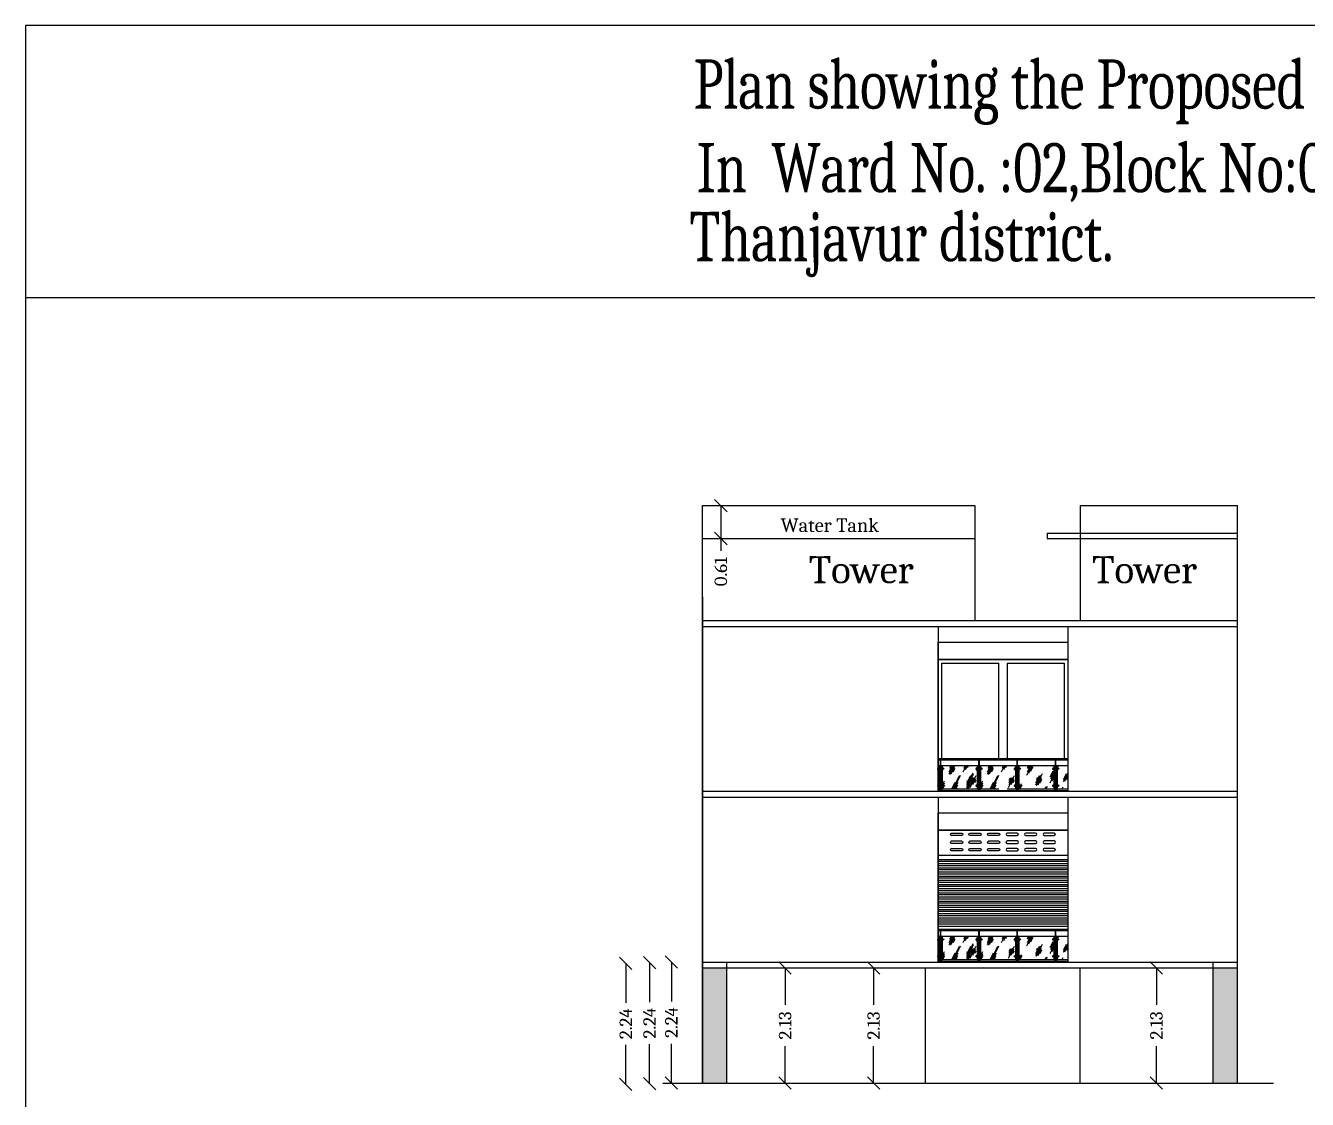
# Model space of a CAD drawing. Header units: metres. Extents: x 54 to 230, y 9 to 104.
# Drawn here: x 54.04 to 77.77, y 84.09 to 103.97 of the extents above; entities that cross this region are included whole.
import ezdxf

# ---------------------------------------------------------------- set-up
doc = ezdxf.new("R2010")
doc.units = ezdxf.units.M
doc.header["$MEASUREMENT"] = 0
doc.linetypes.add('GOST2.303 5', pattern=[24, 20, -1.5, 1, -1.5])
doc.linetypes.add('GOST2.303 6', pattern=[12, 8, -1.5, 1, -1.5])
doc.layers.add('BLK_1_FLR_0__STILT_HEIGHT', color=201, linetype='Continuous', plot=False)
for name, color, linetype in [('BLK_1_ROOF_WATER_TANK_HT', 235, 'Continuous'), ('COMPOUNDWALL', 1, 'Continuous'), ('MAIN_GATE', 57, 'Continuous'), ('WICKET_GATE', 57, 'Continuous')]:
    doc.layers.add(name, color=color, linetype=linetype)
doc.styles.get("Standard").update_dxf_attribs({"font": 'Cambria.ttf'})
doc.dimstyles.get("Standard").update_dxf_attribs({"dimtxt": 0.23, "dimasz": 0.23, "dimexe": 0.18, "dimexo": 0.0625, "dimgap": 0.09, "dimtad": 0, "dimzin": 0, "dimdsep": 46, "dimtxsty": 'Standard', "dimblk": 'OBLIQUE', "dimcen": 0.09, "dimse1": 1, "dimse2": 1, "dimadec": 0, "dimazin": 0, "dimtfac": 1, "dimtofl": 0, "dimtmove": 0, "dimatfit": 3, "dimldrblk": 'OBLIQUE', "dimfxl": 0, "dimtolj": 1, "dimtzin": 0, "dimarcsym": 0})
pattern_1 = [(63.43495, (-32.7125, -758.68916), (-0.19984208, 0.59952623), [0.24825581, -0.14895349, 0.24825581, -0.14895349, 0.09930233, -0.21651282]), (63.43495, (-32.72493, -758.67675), (-0.19984208, 0.59952623), [0.19860465, -0.24825581, 0.14895349, -0.14895349, 0.17377907, -0.19168724]), (63.43495, (-32.72493, -758.6395), (-0.19984208, 0.59952623), [0.14895349, -0.29790698, 0.09930233, -0.14895349, 0.22343023, -0.19168724]), (63.43495, (-32.6877, -758.67675), (-0.19984208, 0.59952623), [0.1489535, -0.29790698, 0.1241279, -0.53924538]), (63.43495, (-32.65045, -758.6395), (-0.19984208, 0.59952623), [0.07447674, -0.37238372, 0.04965116, -0.61372212]), (63.43495, (-32.7125, -758.57744), (-0.19984208, 0.59952623), [0.04965116, -0.37238372, 0.04965116, -0.19860465, 0.1241279, -0.31581515]), (63.43495, (-32.4891, -758.6147), (-0.19984208, 0.59952623), [0.2482558, -0.37238372, 0.29790698, -0.19665236]), (63.43495, (-32.4891, -758.6519), (-0.19984208, 0.59952623), [0.34755814, -0.2482558, 0.37238372, -0.1470012]), (63.43495, (-32.46426, -758.6395), (-0.19984208, 0.59952623), [0.3972093, -0.19860465, 0.29790698, -0.21651282]), (63.43495, (-32.427, -758.60227), (-0.19984208, 0.59952623), [0.2482558, -0.34755814, 0.19860465, -0.31581515]), (63.43495, (-32.46426, -758.5278), (-0.19984208, 0.59952623), [0.1241279, -0.49651163, 0.1489535, -0.34064073]), (63.43495, (-32.3898, -758.56503), (-0.19984208, 0.59952623), [0.09930233, -0.49651163, 0.09930233, -0.41511747])]
pattern_2 = [(63.43495, (-32.7125, -755.52916), (-0.19984208, 0.59952623), [0.24825581, -0.14895349, 0.24825581, -0.14895349, 0.09930233, -0.21651282]), (63.43495, (-32.72493, -755.51675), (-0.19984208, 0.59952623), [0.19860465, -0.24825581, 0.14895349, -0.14895349, 0.17377907, -0.19168724]), (63.43495, (-32.72493, -755.4795), (-0.19984208, 0.59952623), [0.14895349, -0.29790698, 0.09930233, -0.14895349, 0.22343023, -0.19168724]), (63.43495, (-32.6877, -755.51675), (-0.19984208, 0.59952623), [0.1489535, -0.29790698, 0.1241279, -0.53924538]), (63.43495, (-32.65045, -755.4795), (-0.19984208, 0.59952623), [0.07447674, -0.37238372, 0.04965116, -0.61372212]), (63.43495, (-32.7125, -755.41744), (-0.19984208, 0.59952623), [0.04965116, -0.37238372, 0.04965116, -0.19860465, 0.1241279, -0.31581515]), (63.43495, (-32.4891, -755.4547), (-0.19984208, 0.59952623), [0.2482558, -0.37238372, 0.29790698, -0.19665236]), (63.43495, (-32.4891, -755.4919), (-0.19984208, 0.59952623), [0.34755814, -0.2482558, 0.37238372, -0.1470012]), (63.43495, (-32.46426, -755.4795), (-0.19984208, 0.59952623), [0.3972093, -0.19860465, 0.29790698, -0.21651282]), (63.43495, (-32.427, -755.44227), (-0.19984208, 0.59952623), [0.2482558, -0.34755814, 0.19860465, -0.31581515]), (63.43495, (-32.46426, -755.3678), (-0.19984208, 0.59952623), [0.1241279, -0.49651163, 0.1489535, -0.34064073]), (63.43495, (-32.3898, -755.40503), (-0.19984208, 0.59952623), [0.09930233, -0.49651163, 0.09930233, -0.41511747])]

# ---------------------------------------------------------------- blocks, each defined once
blk = doc.blocks.new('_Oblique')
at = {"color": 0, "linetype": 'ByBlock', "lineweight": -2}
blk.add_line((-0.5, -0.5), (0.5, 0.5), dxfattribs=at)
blk = doc.blocks.new('*D8')
at = {"layer": 'BLK_1_ROOF_WATER_TANK_HT', "color": 0, "lineweight": -2, "ltscale": 0.25}
for p, q in [((66.91, 95.087), (66.91, 94.477)), ((66.91, 94.477), (66.91, 94.247))]:
    blk.add_line(p, q, dxfattribs=at)
at = {"layer": 'BLK_1_ROOF_WATER_TANK_HT', "color": 0, "lineweight": -2, "ltscale": 0.25, "xscale": 0.23, "yscale": 0.23, "zscale": 0.23}
for p, rotation in [((66.91, 95.087), 90), ((66.91, 94.477), 270)]:
    blk.add_blockref('_Oblique', p, dxfattribs=dict(at, rotation=rotation))
at = {"layer": 'BLK_1_ROOF_WATER_TANK_HT', "color": 0, "lineweight": 25, "ltscale": 0.25, "insert": (66.91, 93.862), "char_height": 0.23, "attachment_point": 5, "rotation": 90}
blk.add_mtext('\\A1;0.61', dxfattribs=at)
blk = doc.blocks.new('*D109')
at = {"layer": 'MAIN_GATE', "color": 0, "lineweight": -2, "ltscale": 0.25}
for p, q in [((68.1, 86.527), (68.1, 85.845)), ((68.1, 84.397), (68.1, 85.078))]:
    blk.add_line(p, q, dxfattribs=at)
at = {"layer": 'MAIN_GATE', "color": 0, "lineweight": -2, "ltscale": 0.25, "xscale": 0.23, "yscale": 0.23, "zscale": 0.23}
for p, rotation in [((68.1, 86.527), 90), ((68.1, 84.397), 270)]:
    blk.add_blockref('_Oblique', p, dxfattribs=dict(at, rotation=rotation))
at = {"layer": 'MAIN_GATE', "color": 0, "lineweight": 25, "ltscale": 0.25, "insert": (68.1, 85.462), "char_height": 0.23, "attachment_point": 5, "rotation": 90}
blk.add_mtext('\\A1;2.13', dxfattribs=at)
blk = doc.blocks.new('*D111')
at = {"layer": 'WICKET_GATE', "color": 0, "lineweight": -2, "ltscale": 0.25}
for p, q in [((74.972, 86.527), (74.972, 85.845)), ((74.972, 84.397), (74.972, 85.078))]:
    blk.add_line(p, q, dxfattribs=at)
at = {"layer": 'WICKET_GATE', "color": 0, "lineweight": -2, "ltscale": 0.25, "xscale": 0.23, "yscale": 0.23, "zscale": 0.23}
for p, rotation in [((74.972, 86.527), 90), ((74.972, 84.397), 270)]:
    blk.add_blockref('_Oblique', p, dxfattribs=dict(at, rotation=rotation))
at = {"layer": 'WICKET_GATE', "color": 0, "lineweight": 25, "ltscale": 0.25, "insert": (74.972, 85.462), "char_height": 0.23, "attachment_point": 5, "rotation": 90}
blk.add_mtext('\\A1;2.13', dxfattribs=at)
blk = doc.blocks.new('*D112')
at = {"layer": 'COMPOUNDWALL', "color": 0, "lineweight": -2, "ltscale": 0.25}
for p, q in [((65.995, 86.637), (65.995, 85.908)), ((65.995, 84.397), (65.995, 85.125))]:
    blk.add_line(p, q, dxfattribs=at)
at = {"layer": 'COMPOUNDWALL', "color": 0, "lineweight": -2, "ltscale": 0.25, "xscale": 0.23, "yscale": 0.23, "zscale": 0.23}
for p, rotation in [((65.995, 86.637), 90), ((65.995, 84.397), 270)]:
    blk.add_blockref('_Oblique', p, dxfattribs=dict(at, rotation=rotation))
at = {"layer": 'COMPOUNDWALL', "color": 0, "lineweight": 25, "ltscale": 0.25, "insert": (65.995, 85.517), "char_height": 0.23, "attachment_point": 5, "rotation": 90}
blk.add_mtext('\\A1;2.24', dxfattribs=at)
blk = doc.blocks.new('*D9')
at = {"layer": 'COMPOUNDWALL', "color": 0, "lineweight": -2, "ltscale": 0.25}
for p, q in [((65.591, 86.625), (65.591, 85.896)), ((65.591, 84.385), (65.591, 85.114))]:
    blk.add_line(p, q, dxfattribs=at)
at = {"layer": 'COMPOUNDWALL', "color": 0, "lineweight": -2, "ltscale": 0.25, "xscale": 0.23, "yscale": 0.23, "zscale": 0.23}
for p, rotation in [((65.591, 86.625), 90), ((65.591, 84.385), 270)]:
    blk.add_blockref('_Oblique', p, dxfattribs=dict(at, rotation=rotation))
at = {"layer": 'COMPOUNDWALL', "color": 0, "lineweight": 25, "ltscale": 0.25, "insert": (65.591, 85.505), "char_height": 0.23, "attachment_point": 5, "rotation": 90}
blk.add_mtext('\\A1;2.24', dxfattribs=at)
blk = doc.blocks.new('*D10')
at = {"layer": 'COMPOUNDWALL', "color": 0, "lineweight": -2, "ltscale": 0.25}
for p, q in [((65.151, 86.613), (65.151, 85.884)), ((65.151, 84.373), (65.151, 85.102))]:
    blk.add_line(p, q, dxfattribs=at)
at = {"layer": 'COMPOUNDWALL', "color": 0, "lineweight": -2, "ltscale": 0.25, "xscale": 0.23, "yscale": 0.23, "zscale": 0.23}
for p, rotation in [((65.151, 86.613), 90), ((65.151, 84.373), 270)]:
    blk.add_blockref('_Oblique', p, dxfattribs=dict(at, rotation=rotation))
at = {"layer": 'COMPOUNDWALL', "color": 0, "lineweight": 25, "ltscale": 0.25, "insert": (65.151, 85.493), "char_height": 0.23, "attachment_point": 5, "rotation": 90}
blk.add_mtext('\\A1;2.24', dxfattribs=at)
blk = doc.blocks.new('*D12')
at = {"layer": 'BLK_1_FLR_0__STILT_HEIGHT', "color": 0, "lineweight": -2, "ltscale": 0.25}
for p, q in [((69.737, 86.527), (69.737, 85.845)), ((69.737, 84.397), (69.737, 85.078))]:
    blk.add_line(p, q, dxfattribs=at)
at = {"layer": 'BLK_1_FLR_0__STILT_HEIGHT', "color": 0, "lineweight": -2, "ltscale": 0.25, "xscale": 0.23, "yscale": 0.23, "zscale": 0.23}
for p, rotation in [((69.737, 86.527), 90), ((69.737, 84.397), 270)]:
    blk.add_blockref('_Oblique', p, dxfattribs=dict(at, rotation=rotation))
at = {"layer": 'BLK_1_FLR_0__STILT_HEIGHT', "color": 0, "lineweight": 25, "ltscale": 0.25, "insert": (69.737, 85.462), "char_height": 0.23, "attachment_point": 5, "rotation": 90}
blk.add_mtext('\\A1;2.13', dxfattribs=at)

msp = doc.modelspace()

# ---------------------------------------------------------------- hatches: boundary and pattern name
at = {"ltscale": 25}
h = msp.add_hatch(dxfattribs=at)
h.set_pattern_fill('GLASS2', color=256, scale=0.496512, style=0, pattern_type=2)
h.set_pattern_definition([(63.43495, (-33.4218, -755.52916), (-0.19984208, 0.59952623), [0.24825581, -0.14895349, 0.24825581, -0.14895349, 0.09930233, -0.21651282]), (63.43495, (-33.43423, -755.51675), (-0.19984208, 0.59952623), [0.19860465, -0.24825581, 0.14895349, -0.14895349, 0.17377907, -0.19168724]), (63.43495, (-33.43423, -755.4795), (-0.19984208, 0.59952623), [0.14895349, -0.29790698, 0.09930233, -0.14895349, 0.22343023, -0.19168724]), (63.43495, (-33.397, -755.51675), (-0.19984208, 0.59952623), [0.1489535, -0.29790698, 0.1241279, -0.53924538]), (63.43495, (-33.35975, -755.4795), (-0.19984208, 0.59952623), [0.07447674, -0.37238372, 0.04965116, -0.61372212]), (63.43495, (-33.4218, -755.41744), (-0.19984208, 0.59952623), [0.04965116, -0.37238372, 0.04965116, -0.19860465, 0.1241279, -0.31581515]), (63.43495, (-33.1984, -755.4547), (-0.19984208, 0.59952623), [0.2482558, -0.37238372, 0.29790698, -0.19665236]), (63.43495, (-33.1984, -755.4919), (-0.19984208, 0.59952623), [0.34755814, -0.2482558, 0.37238372, -0.1470012]), (63.43495, (-33.17356, -755.4795), (-0.19984208, 0.59952623), [0.3972093, -0.19860465, 0.29790698, -0.21651282]), (63.43495, (-33.13632, -755.44227), (-0.19984208, 0.59952623), [0.2482558, -0.34755814, 0.19860465, -0.31581515]), (63.43495, (-33.17356, -755.3678), (-0.19984208, 0.59952623), [0.1241279, -0.49651163, 0.1489535, -0.34064073]), (63.43495, (-33.0991, -755.40503), (-0.19984208, 0.59952623), [0.09930233, -0.49651163, 0.09930233, -0.41511747])])
h.paths.add_polyline_path([(71.661, 89.846), (71.661, 89.889), (71.646, 89.889, -1), (71.646, 89.917), (71.661, 89.917), (71.661, 90.201), (71.646, 90.201, -1), (71.646, 90.229), (71.661, 90.229), (71.661, 90.272), (71.008, 90.272), (71.008, 90.229), (71.022, 90.229, -1), (71.022, 90.201), (71.008, 90.201), (71.008, 89.917), (71.022, 89.917, -1), (71.022, 89.889), (71.008, 89.889), (71.008, 89.846)])
h = msp.add_hatch(dxfattribs=at)
h.set_pattern_fill('GLASS2', color=256, scale=0.496512, style=0, pattern_type=2)
h.set_pattern_definition(pattern_2)
edge = h.paths.add_edge_path()
edge.add_line((71.463, 89.846), (71.463, 90.272))
edge.add_line((71.463, 90.272), (71.661, 90.272))
edge.add_line((71.661, 90.272), (71.661, 90.229))
edge.add_line((71.661, 90.229), (71.646, 90.229))
edge.add_arc((71.646, 90.215), 0.0142, 450, 630)
edge.add_line((71.646, 90.201), (71.661, 90.201))
edge.add_line((71.661, 90.201), (71.661, 89.917))
edge.add_line((71.661, 89.917), (71.646, 89.917))
edge.add_arc((71.646, 89.903), 0.0142, 450, 630)
edge.add_line((71.646, 89.889), (71.661, 89.889))
edge.add_line((71.661, 89.889), (71.661, 89.846))
edge.add_line((71.661, 89.846), (71.463, 89.846))
h = msp.add_hatch(dxfattribs=at)
h.set_pattern_fill('GLASS2', color=256, scale=0.496512, style=0, pattern_type=2)
h.set_pattern_definition(pattern_2)
h.paths.add_polyline_path([(72.37, 89.846), (72.37, 89.889), (72.356, 89.889, -1), (72.356, 89.917), (72.37, 89.917), (72.37, 90.201), (72.356, 90.201, -1), (72.356, 90.229), (72.37, 90.229), (72.37, 90.272), (71.717, 90.272), (71.717, 90.229), (71.732, 90.229, -1), (71.732, 90.201), (71.717, 90.201), (71.717, 89.917), (71.732, 89.917, -1), (71.732, 89.889), (71.717, 89.889), (71.717, 89.846)])
h = msp.add_hatch(dxfattribs=at)
h.set_pattern_fill('GLASS2', color=256, scale=0.496512, style=0, pattern_type=2)
h.set_pattern_definition(pattern_2)
h.paths.add_polyline_path([(72.427, 89.846), (72.427, 89.889), (72.441, 89.889, 1), (72.441, 89.917), (72.427, 89.917), (72.427, 90.201), (72.441, 90.201, 1), (72.441, 90.229), (72.427, 90.229), (72.427, 90.272), (73.079, 90.272), (73.079, 90.229), (73.065, 90.229, 1), (73.065, 90.201), (73.079, 90.201), (73.079, 89.917), (73.065, 89.917, 1), (73.065, 89.889), (73.079, 89.889), (73.079, 89.846)])
h = msp.add_hatch(dxfattribs=at)
h.set_pattern_fill('GLASS2', color=256, scale=0.496512, style=0, pattern_type=2)
h.set_pattern_definition(pattern_2)
edge = h.paths.add_edge_path()
edge.add_line((73.331, 90.272), (73.331, 89.846))
edge.add_line((73.331, 89.846), (73.136, 89.846))
edge.add_line((73.136, 89.846), (73.136, 89.889))
edge.add_line((73.136, 89.889), (73.15, 89.889))
edge.add_arc((73.15, 89.903), 0.0142, 270, 450)
edge.add_line((73.15, 89.917), (73.136, 89.917))
edge.add_line((73.136, 89.917), (73.136, 90.201))
edge.add_line((73.136, 90.201), (73.15, 90.201))
edge.add_arc((73.15, 90.215), 0.0142, 270, 450)
edge.add_line((73.15, 90.229), (73.136, 90.229))
edge.add_line((73.136, 90.229), (73.136, 90.272))
edge.add_line((73.136, 90.272), (73.331, 90.272))
h = msp.add_hatch(dxfattribs=at)
h.set_pattern_fill('GLASS2', color=256, scale=0.496512, style=0, pattern_type=2)
h.set_pattern_definition([(63.43495, (-33.4218, -758.68916), (-0.19984208, 0.59952623), [0.24825581, -0.14895349, 0.24825581, -0.14895349, 0.09930233, -0.21651282]), (63.43495, (-33.43423, -758.67675), (-0.19984208, 0.59952623), [0.19860465, -0.24825581, 0.14895349, -0.14895349, 0.17377907, -0.19168724]), (63.43495, (-33.43423, -758.6395), (-0.19984208, 0.59952623), [0.14895349, -0.29790698, 0.09930233, -0.14895349, 0.22343023, -0.19168724]), (63.43495, (-33.397, -758.67675), (-0.19984208, 0.59952623), [0.1489535, -0.29790698, 0.1241279, -0.53924538]), (63.43495, (-33.35975, -758.6395), (-0.19984208, 0.59952623), [0.07447674, -0.37238372, 0.04965116, -0.61372212]), (63.43495, (-33.4218, -758.57744), (-0.19984208, 0.59952623), [0.04965116, -0.37238372, 0.04965116, -0.19860465, 0.1241279, -0.31581515]), (63.43495, (-33.1984, -758.6147), (-0.19984208, 0.59952623), [0.2482558, -0.37238372, 0.29790698, -0.19665236]), (63.43495, (-33.1984, -758.6519), (-0.19984208, 0.59952623), [0.34755814, -0.2482558, 0.37238372, -0.1470012]), (63.43495, (-33.17356, -758.6395), (-0.19984208, 0.59952623), [0.3972093, -0.19860465, 0.29790698, -0.21651282]), (63.43495, (-33.13632, -758.60227), (-0.19984208, 0.59952623), [0.2482558, -0.34755814, 0.19860465, -0.31581515]), (63.43495, (-33.17356, -758.5278), (-0.19984208, 0.59952623), [0.1241279, -0.49651163, 0.1489535, -0.34064073]), (63.43495, (-33.0991, -758.56503), (-0.19984208, 0.59952623), [0.09930233, -0.49651163, 0.09930233, -0.41511747])])
h.paths.add_polyline_path([(71.661, 86.686), (71.661, 86.729), (71.646, 86.729, -1), (71.646, 86.757), (71.661, 86.757), (71.661, 87.041), (71.646, 87.041, -1), (71.646, 87.069), (71.661, 87.069), (71.661, 87.112), (71.008, 87.112), (71.008, 87.069), (71.022, 87.069, -1), (71.022, 87.041), (71.008, 87.041), (71.008, 86.757), (71.022, 86.757, -1), (71.022, 86.729), (71.008, 86.729), (71.008, 86.686)])
h = msp.add_hatch(dxfattribs=at)
h.set_pattern_fill('GLASS2', color=256, scale=0.496512, style=0, pattern_type=2)
h.set_pattern_definition(pattern_1)
edge = h.paths.add_edge_path()
edge.add_line((71.463, 86.686), (71.463, 87.112))
edge.add_line((71.463, 87.112), (71.661, 87.112))
edge.add_line((71.661, 87.112), (71.661, 87.069))
edge.add_line((71.661, 87.069), (71.646, 87.069))
edge.add_arc((71.646, 87.055), 0.0142, 450, 630)
edge.add_line((71.646, 87.041), (71.661, 87.041))
edge.add_line((71.661, 87.041), (71.661, 86.757))
edge.add_line((71.661, 86.757), (71.646, 86.757))
edge.add_arc((71.646, 86.743), 0.0142, 450, 630)
edge.add_line((71.646, 86.729), (71.661, 86.729))
edge.add_line((71.661, 86.729), (71.661, 86.686))
edge.add_line((71.661, 86.686), (71.463, 86.686))
h = msp.add_hatch(dxfattribs=at)
h.set_pattern_fill('GLASS2', color=256, scale=0.496512, style=0, pattern_type=2)
h.set_pattern_definition(pattern_1)
h.paths.add_polyline_path([(72.37, 86.686), (72.37, 86.729), (72.356, 86.729, -1), (72.356, 86.757), (72.37, 86.757), (72.37, 87.041), (72.356, 87.041, -1), (72.356, 87.069), (72.37, 87.069), (72.37, 87.112), (71.717, 87.112), (71.717, 87.069), (71.732, 87.069, -1), (71.732, 87.041), (71.717, 87.041), (71.717, 86.757), (71.732, 86.757, -1), (71.732, 86.729), (71.717, 86.729), (71.717, 86.686)])
h = msp.add_hatch(dxfattribs=at)
h.set_pattern_fill('GLASS2', color=256, scale=0.496512, style=0, pattern_type=2)
h.set_pattern_definition(pattern_1)
h.paths.add_polyline_path([(72.427, 86.686), (72.427, 86.729), (72.441, 86.729, 1), (72.441, 86.757), (72.427, 86.757), (72.427, 87.041), (72.441, 87.041, 1), (72.441, 87.069), (72.427, 87.069), (72.427, 87.112), (73.079, 87.112), (73.079, 87.069), (73.065, 87.069, 1), (73.065, 87.041), (73.079, 87.041), (73.079, 86.757), (73.065, 86.757, 1), (73.065, 86.729), (73.079, 86.729), (73.079, 86.686)])
h = msp.add_hatch(dxfattribs=at)
h.set_pattern_fill('GLASS2', color=256, scale=0.496512, style=0, pattern_type=2)
h.set_pattern_definition(pattern_1)
edge = h.paths.add_edge_path()
edge.add_line((73.331, 87.112), (73.331, 86.686))
edge.add_line((73.331, 86.686), (73.136, 86.686))
edge.add_line((73.136, 86.686), (73.136, 86.729))
edge.add_line((73.136, 86.729), (73.15, 86.729))
edge.add_arc((73.15, 86.743), 0.0142, 270, 450)
edge.add_line((73.15, 86.757), (73.136, 86.757))
edge.add_line((73.136, 86.757), (73.136, 87.041))
edge.add_line((73.136, 87.041), (73.15, 87.041))
edge.add_arc((73.15, 87.055), 0.0142, 270, 450)
edge.add_line((73.15, 87.069), (73.136, 87.069))
edge.add_line((73.136, 87.069), (73.136, 87.112))
edge.add_line((73.136, 87.112), (73.331, 87.112))
at = {"lineweight": 25, "ltscale": 0.25}
h = msp.add_hatch(color=0, dxfattribs=at)
h.dxf.hatch_style = 1
h.paths.add_polyline_path([(67.021, 86.527), (66.571, 86.527), (66.571, 84.397), (67.021, 84.397)])
h.paths.add_polyline_path([(76.471, 86.527), (76.021, 86.527), (76.021, 84.397), (76.471, 84.397)])

# ---------------------------------------------------------------- linework, layer by layer
at = {"color": 0, "lineweight": 25, "ltscale": 0.25}
for p, q in [((185.798, 103.972), (54.043, 103.972)), ((54.043, 103.972), (54.043, 9.383)), ((163.726, 98.934), (54.043, 98.934)), ((66.571, 95.087), (71.611, 95.087)), ((66.571, 84.397), (66.571, 95.087)), ((71.611, 95.087), (71.611, 92.957)), ((73.561, 95.087), (76.471, 95.087)), ((73.561, 95.087), (73.561, 92.957)), ((76.471, 84.397), (76.471, 95.087)), ((66.571, 94.477), (71.611, 94.477)), ((72.951, 94.577), (76.471, 94.577)), ((72.951, 94.577), (72.951, 94.477)), ((72.951, 94.477), (76.471, 94.477)), ((66.571, 93.397), (66.571, 84.397)), ((76.471, 84.397), (76.471, 93.397)), ((66.571, 92.957), (76.471, 92.957)), ((66.571, 92.847), (76.471, 92.847)), ((70.931, 92.847), (70.931, 89.797)), ((70.931, 92.847), (70.931, 89.797)), ((73.331, 92.847), (73.331, 89.797)), ((73.331, 92.847), (73.331, 89.797)), ((66.571, 89.797), (76.471, 89.797)), ((66.571, 89.687), (76.471, 89.687)), ((70.931, 89.687), (70.931, 86.637)), ((70.931, 89.687), (70.931, 86.637)), ((73.331, 89.687), (73.331, 86.637)), ((73.331, 89.687), (73.331, 86.637)), ((66.571, 86.637), (76.471, 86.637)), ((67.021, 84.397), (67.021, 86.637)), ((76.021, 84.397), (76.021, 86.637)), ((66.571, 86.527), (76.471, 86.527)), ((70.701, 84.397), (70.701, 86.527)), ((73.561, 84.397), (73.561, 86.527)), ((65.834, 84.397), (77.139, 84.397)), ((66.571, 84.397), (76.471, 84.397))]:
    msp.add_line(p, q, dxfattribs=at)
at = {"ltscale": 100}
for p, q in [((70.931, 92.556), (73.331, 92.556)), ((70.931, 92.235), (70.931, 92.556)), ((73.331, 92.556), (73.331, 92.235)), ((73.331, 92.235), (70.931, 92.235)), ((70.931, 90.407), (73.331, 90.407)), ((70.931, 90.378), (73.331, 90.378)), ((70.974, 90.321), (70.985, 90.321)), ((71.683, 90.321), (71.695, 90.321)), ((71.683, 90.321), (71.695, 90.321)), ((72.393, 90.321), (72.404, 90.321)), ((73.102, 90.321), (73.113, 90.321)), ((70.931, 89.811), (73.331, 89.811)), ((73.331, 89.797), (70.931, 89.797)), ((70.931, 89.797), (73.331, 89.797)), ((70.931, 87.247), (73.331, 87.247)), ((70.931, 87.218), (73.331, 87.218)), ((70.974, 87.161), (70.985, 87.161)), ((71.683, 87.161), (71.695, 87.161)), ((71.683, 87.161), (71.695, 87.161)), ((72.393, 87.161), (72.404, 87.161)), ((73.102, 87.161), (73.113, 87.161)), ((70.931, 86.651), (73.331, 86.651)), ((73.331, 86.637), (70.931, 86.637)), ((70.931, 86.637), (73.331, 86.637))]:
    msp.add_line(p, q, dxfattribs=at)
at = {"linetype": 'GOST2.303 6', "ltscale": 25}
for p, q in [((70.931, 90.392), (73.331, 90.392)), ((70.931, 87.232), (73.331, 87.232))]:
    msp.add_line(p, q, dxfattribs=at)
at = {"linetype": 'GOST2.303 5', "ltscale": 10}
for p, q in [((70.916, 90.215), (70.98, 90.215)), ((70.98, 89.811), (70.98, 90.378)), ((71.043, 90.215), (70.98, 90.215)), ((71.625, 90.215), (71.689, 90.215)), ((71.625, 90.215), (71.689, 90.215)), ((71.689, 89.811), (71.689, 90.378)), ((71.689, 89.811), (71.689, 90.378)), ((71.753, 90.215), (71.689, 90.215)), ((71.753, 90.215), (71.689, 90.215)), ((72.334, 90.215), (72.398, 90.215)), ((72.398, 89.811), (72.398, 90.378)), ((72.462, 90.215), (72.398, 90.215)), ((73.044, 90.215), (73.108, 90.215)), ((73.108, 89.811), (73.108, 90.378)), ((73.171, 90.215), (73.108, 90.215)), ((70.916, 89.903), (70.98, 89.903)), ((71.043, 89.903), (70.98, 89.903)), ((71.625, 89.903), (71.689, 89.903)), ((71.625, 89.903), (71.689, 89.903)), ((71.753, 89.903), (71.689, 89.903)), ((71.753, 89.903), (71.689, 89.903)), ((72.334, 89.903), (72.398, 89.903)), ((72.462, 89.903), (72.398, 89.903)), ((73.044, 89.903), (73.108, 89.903)), ((73.171, 89.903), (73.108, 89.903)), ((70.98, 86.651), (70.98, 87.218)), ((71.689, 86.651), (71.689, 87.218)), ((71.689, 86.651), (71.689, 87.218)), ((72.398, 86.651), (72.398, 87.218)), ((73.108, 86.651), (73.108, 87.218)), ((70.916, 87.055), (70.98, 87.055)), ((71.043, 87.055), (70.98, 87.055)), ((71.625, 87.055), (71.689, 87.055)), ((71.625, 87.055), (71.689, 87.055)), ((71.753, 87.055), (71.689, 87.055)), ((71.753, 87.055), (71.689, 87.055)), ((72.334, 87.055), (72.398, 87.055)), ((72.462, 87.055), (72.398, 87.055)), ((73.044, 87.055), (73.108, 87.055)), ((73.171, 87.055), (73.108, 87.055)), ((70.916, 86.743), (70.98, 86.743)), ((71.043, 86.743), (70.98, 86.743)), ((71.625, 86.743), (71.689, 86.743)), ((71.625, 86.743), (71.689, 86.743)), ((71.753, 86.743), (71.689, 86.743)), ((71.753, 86.743), (71.689, 86.743)), ((72.334, 86.743), (72.398, 86.743)), ((72.462, 86.743), (72.398, 86.743)), ((73.044, 86.743), (73.108, 86.743)), ((73.171, 86.743), (73.108, 86.743))]:
    msp.add_line(p, q, dxfattribs=at)
at = {"ltscale": 10}
for p, q in [((70.965, 89.818), (70.965, 90.272)), ((70.965, 90.272), (70.994, 90.272)), ((70.974, 90.279), (70.974, 90.378)), ((70.985, 90.279), (70.985, 90.378)), ((70.994, 89.818), (70.994, 90.272)), ((71.675, 89.818), (71.675, 90.272)), ((71.675, 90.272), (71.703, 90.272)), ((71.675, 89.818), (71.675, 90.272)), ((71.675, 90.272), (71.703, 90.272)), ((71.683, 90.279), (71.683, 90.378)), ((71.683, 90.279), (71.683, 90.378)), ((71.695, 90.279), (71.695, 90.378)), ((71.695, 90.279), (71.695, 90.378)), ((71.703, 89.818), (71.703, 90.272)), ((71.703, 89.818), (71.703, 90.272)), ((72.384, 89.818), (72.384, 90.272)), ((72.384, 90.272), (72.412, 90.272)), ((72.393, 90.279), (72.393, 90.378)), ((72.404, 90.279), (72.404, 90.378)), ((72.412, 89.818), (72.412, 90.272)), ((73.093, 89.818), (73.093, 90.272)), ((73.093, 90.272), (73.122, 90.272)), ((73.102, 90.279), (73.102, 90.378)), ((73.113, 90.279), (73.113, 90.378)), ((73.122, 89.818), (73.122, 90.272)), ((70.951, 89.811), (70.951, 89.818)), ((70.951, 89.818), (71.008, 89.818)), ((71.008, 89.811), (71.008, 89.818)), ((71.661, 89.811), (71.661, 89.818)), ((71.661, 89.818), (71.717, 89.818)), ((71.661, 89.811), (71.661, 89.818)), ((71.661, 89.818), (71.717, 89.818)), ((71.717, 89.811), (71.717, 89.818)), ((71.717, 89.811), (71.717, 89.818)), ((72.37, 89.811), (72.37, 89.818)), ((72.37, 89.818), (72.427, 89.818)), ((72.427, 89.811), (72.427, 89.818)), ((73.079, 89.811), (73.079, 89.818)), ((73.079, 89.818), (73.136, 89.818)), ((73.136, 89.811), (73.136, 89.818)), ((70.965, 86.658), (70.965, 87.112)), ((70.965, 87.112), (70.994, 87.112)), ((70.974, 87.119), (70.974, 87.218)), ((70.985, 87.119), (70.985, 87.218)), ((70.994, 86.658), (70.994, 87.112)), ((71.675, 86.658), (71.675, 87.112)), ((71.675, 87.112), (71.703, 87.112)), ((71.675, 86.658), (71.675, 87.112)), ((71.675, 87.112), (71.703, 87.112)), ((71.683, 87.119), (71.683, 87.218)), ((71.683, 87.119), (71.683, 87.218)), ((71.695, 87.119), (71.695, 87.218)), ((71.695, 87.119), (71.695, 87.218)), ((71.703, 86.658), (71.703, 87.112)), ((71.703, 86.658), (71.703, 87.112)), ((72.384, 86.658), (72.384, 87.112)), ((72.384, 87.112), (72.412, 87.112)), ((72.393, 87.119), (72.393, 87.218)), ((72.404, 87.119), (72.404, 87.218)), ((72.412, 86.658), (72.412, 87.112)), ((73.093, 86.658), (73.093, 87.112)), ((73.093, 87.112), (73.122, 87.112)), ((73.102, 87.119), (73.102, 87.218)), ((73.113, 87.119), (73.113, 87.218)), ((73.122, 86.658), (73.122, 87.112)), ((70.951, 86.651), (70.951, 86.658)), ((70.951, 86.658), (71.008, 86.658)), ((71.008, 86.651), (71.008, 86.658)), ((71.661, 86.651), (71.661, 86.658)), ((71.661, 86.658), (71.717, 86.658)), ((71.661, 86.651), (71.661, 86.658)), ((71.661, 86.658), (71.717, 86.658)), ((71.717, 86.651), (71.717, 86.658)), ((71.717, 86.651), (71.717, 86.658)), ((72.37, 86.651), (72.37, 86.658)), ((72.37, 86.658), (72.427, 86.658)), ((72.427, 86.651), (72.427, 86.658)), ((73.079, 86.651), (73.079, 86.658)), ((73.079, 86.658), (73.136, 86.658)), ((73.136, 86.651), (73.136, 86.658))]:
    msp.add_line(p, q, dxfattribs=at)
for p, q in [((70.931, 88.616), (73.331, 88.616)), ((70.938, 88.536), (73.331, 88.536)), ((70.938, 88.459), (73.331, 88.459)), ((70.938, 88.382), (73.331, 88.382)), ((70.938, 88.305), (73.331, 88.305)), ((70.938, 88.228), (73.331, 88.228)), ((70.938, 88.15), (73.331, 88.15)), ((70.938, 88.073), (73.331, 88.073)), ((70.938, 87.996), (73.331, 87.996)), ((70.938, 87.919), (73.331, 87.919)), ((70.938, 87.842), (73.331, 87.842)), ((70.938, 87.764), (73.331, 87.764)), ((70.938, 87.687), (73.331, 87.687)), ((70.938, 87.61), (73.331, 87.61)), ((70.938, 87.533), (73.331, 87.533)), ((70.938, 87.456), (73.331, 87.456)), ((70.938, 87.379), (73.331, 87.379)), ((70.938, 87.301), (73.331, 87.301))]:
    msp.add_line(p, q)
at = {"linetype": 'Continuous'}
for p, q in [((70.931, 88.502), (73.331, 88.502)), ((70.931, 88.502), (73.331, 88.502)), ((70.931, 88.425), (73.331, 88.425)), ((70.931, 88.348), (73.331, 88.348)), ((70.931, 88.348), (73.331, 88.348)), ((70.931, 88.271), (73.331, 88.271)), ((70.931, 88.193), (73.331, 88.193)), ((70.931, 88.116), (73.331, 88.116)), ((70.931, 88.039), (73.331, 88.039)), ((70.931, 87.962), (73.331, 87.962)), ((70.931, 87.962), (73.331, 87.962)), ((70.931, 87.885), (73.331, 87.885)), ((70.931, 87.807), (73.331, 87.807)), ((70.931, 87.73), (73.331, 87.73)), ((70.931, 87.653), (73.331, 87.653)), ((70.931, 87.576), (73.331, 87.576)), ((70.931, 87.499), (73.331, 87.499)), ((70.931, 87.499), (73.331, 87.499)), ((70.931, 87.421), (73.331, 87.421)), ((70.931, 87.344), (73.331, 87.344))]:
    msp.add_line(p, q, dxfattribs=at)
for points in [[(73.331, 89.797), (70.931, 89.797), (70.931, 92.235), (73.331, 92.235)], [(73.331, 86.637), (70.931, 86.637), (70.931, 89.075), (73.331, 89.075)]]:
    msp.add_lwpolyline(points, close=True)
at = {"color": 0, "lineweight": 25, "ltscale": 0.25}
for points in [[(70.999, 90.407), (70.999, 92.169), (72.054, 92.169)], [(72.054, 90.407), (72.054, 92.169)], [(72.211, 92.169), (72.211, 90.407)], [(72.211, 92.169), (73.266, 92.169), (73.266, 90.407)]]:
    msp.add_lwpolyline(points, dxfattribs=at)
at = {"ltscale": 10}
for points in [[(70.965, 90.229), (70.937, 90.229, 1), (70.937, 90.201), (70.965, 90.201), (70.965, 90.201), (70.965, 90.229)], [(70.994, 90.229), (71.022, 90.229, -1), (71.022, 90.201), (70.994, 90.201), (70.994, 90.201), (70.994, 90.229)], [(71.675, 90.229), (71.646, 90.229, 1), (71.646, 90.201), (71.675, 90.201), (71.675, 90.201), (71.675, 90.229)], [(71.675, 90.229), (71.646, 90.229, 1), (71.646, 90.201), (71.675, 90.201), (71.675, 90.201), (71.675, 90.229)], [(71.703, 90.229), (71.732, 90.229, -1), (71.732, 90.201), (71.703, 90.201), (71.703, 90.201), (71.703, 90.229)], [(71.703, 90.229), (71.732, 90.229, -1), (71.732, 90.201), (71.703, 90.201), (71.703, 90.201), (71.703, 90.229)], [(72.384, 90.229), (72.356, 90.229, 1), (72.356, 90.201), (72.384, 90.201), (72.384, 90.201), (72.384, 90.229)], [(72.412, 90.229), (72.441, 90.229, -1), (72.441, 90.201), (72.412, 90.201), (72.412, 90.201), (72.412, 90.229)], [(73.093, 90.229), (73.065, 90.229, 1), (73.065, 90.201), (73.093, 90.201), (73.093, 90.201), (73.093, 90.229)], [(73.122, 90.229), (73.15, 90.229, -1), (73.15, 90.201), (73.122, 90.201), (73.122, 90.201), (73.122, 90.229)], [(70.965, 89.917), (70.937, 89.917, 1), (70.937, 89.889), (70.965, 89.889), (70.965, 89.889), (70.965, 89.917)], [(70.994, 89.917), (71.022, 89.917, -1), (71.022, 89.889), (70.994, 89.889), (70.994, 89.889), (70.994, 89.917)], [(71.675, 89.917), (71.646, 89.917, 1), (71.646, 89.889), (71.675, 89.889), (71.675, 89.889), (71.675, 89.917)], [(71.675, 89.917), (71.646, 89.917, 1), (71.646, 89.889), (71.675, 89.889), (71.675, 89.889), (71.675, 89.917)], [(71.703, 89.917), (71.732, 89.917, -1), (71.732, 89.889), (71.703, 89.889), (71.703, 89.889), (71.703, 89.917)], [(71.703, 89.917), (71.732, 89.917, -1), (71.732, 89.889), (71.703, 89.889), (71.703, 89.889), (71.703, 89.917)], [(72.384, 89.917), (72.356, 89.917, 1), (72.356, 89.889), (72.384, 89.889), (72.384, 89.889), (72.384, 89.917)], [(72.412, 89.917), (72.441, 89.917, -1), (72.441, 89.889), (72.412, 89.889), (72.412, 89.889), (72.412, 89.917)], [(73.093, 89.917), (73.065, 89.917, 1), (73.065, 89.889), (73.093, 89.889), (73.093, 89.889), (73.093, 89.917)], [(73.122, 89.917), (73.15, 89.917, -1), (73.15, 89.889), (73.122, 89.889), (73.122, 89.889), (73.122, 89.917)], [(70.965, 87.069), (70.937, 87.069, 1), (70.937, 87.041), (70.965, 87.041), (70.965, 87.041), (70.965, 87.069)], [(70.994, 87.069), (71.022, 87.069, -1), (71.022, 87.041), (70.994, 87.041), (70.994, 87.041), (70.994, 87.069)], [(71.675, 87.069), (71.646, 87.069, 1), (71.646, 87.041), (71.675, 87.041), (71.675, 87.041), (71.675, 87.069)], [(71.675, 87.069), (71.646, 87.069, 1), (71.646, 87.041), (71.675, 87.041), (71.675, 87.041), (71.675, 87.069)], [(71.703, 87.069), (71.732, 87.069, -1), (71.732, 87.041), (71.703, 87.041), (71.703, 87.041), (71.703, 87.069)], [(71.703, 87.069), (71.732, 87.069, -1), (71.732, 87.041), (71.703, 87.041), (71.703, 87.041), (71.703, 87.069)], [(72.384, 87.069), (72.356, 87.069, 1), (72.356, 87.041), (72.384, 87.041), (72.384, 87.041), (72.384, 87.069)], [(72.412, 87.069), (72.441, 87.069, -1), (72.441, 87.041), (72.412, 87.041), (72.412, 87.041), (72.412, 87.069)], [(73.093, 87.069), (73.065, 87.069, 1), (73.065, 87.041), (73.093, 87.041), (73.093, 87.041), (73.093, 87.069)], [(73.122, 87.069), (73.15, 87.069, -1), (73.15, 87.041), (73.122, 87.041), (73.122, 87.041), (73.122, 87.069)], [(70.965, 86.757), (70.937, 86.757, 1), (70.937, 86.729), (70.965, 86.729), (70.965, 86.729), (70.965, 86.757)], [(70.994, 86.757), (71.022, 86.757, -1), (71.022, 86.729), (70.994, 86.729), (70.994, 86.729), (70.994, 86.757)], [(71.675, 86.757), (71.646, 86.757, 1), (71.646, 86.729), (71.675, 86.729), (71.675, 86.729), (71.675, 86.757)], [(71.675, 86.757), (71.646, 86.757, 1), (71.646, 86.729), (71.675, 86.729), (71.675, 86.729), (71.675, 86.757)], [(71.703, 86.757), (71.732, 86.757, -1), (71.732, 86.729), (71.703, 86.729), (71.703, 86.729), (71.703, 86.757)], [(71.703, 86.757), (71.732, 86.757, -1), (71.732, 86.729), (71.703, 86.729), (71.703, 86.729), (71.703, 86.757)], [(72.384, 86.757), (72.356, 86.757, 1), (72.356, 86.729), (72.384, 86.729), (72.384, 86.729), (72.384, 86.757)], [(72.412, 86.757), (72.441, 86.757, -1), (72.441, 86.729), (72.412, 86.729), (72.412, 86.729), (72.412, 86.757)], [(73.093, 86.757), (73.065, 86.757, 1), (73.065, 86.729), (73.093, 86.729), (73.093, 86.729), (73.093, 86.757)], [(73.122, 86.757), (73.15, 86.757, -1), (73.15, 86.729), (73.122, 86.729), (73.122, 86.729), (73.122, 86.757)]]:
    msp.add_lwpolyline(points, format="xyb", dxfattribs=at)
for points in [[(70.951, 89.917), (70.951, 90.201)], [(71.661, 90.229), (71.661, 90.272), (71.008, 90.272), (71.008, 90.229)], [(71.008, 90.201), (71.008, 89.917)], [(71.661, 90.229), (71.661, 90.272), (71.463, 90.272)], [(71.661, 89.917), (71.661, 90.201)], [(71.661, 89.917), (71.661, 90.201)], [(72.37, 90.229), (72.37, 90.272), (71.717, 90.272), (71.717, 90.229)], [(71.717, 90.201), (71.717, 89.917)], [(71.717, 90.201), (71.717, 89.917)], [(72.37, 89.917), (72.37, 90.201)], [(73.079, 90.229), (73.079, 90.272), (72.427, 90.272), (72.427, 90.229)], [(72.427, 90.201), (72.427, 89.917)], [(73.079, 89.917), (73.079, 90.201)], [(73.331, 90.272), (73.136, 90.272), (73.136, 90.229)], [(73.136, 90.201), (73.136, 89.917)], [(71.008, 89.889), (71.008, 89.846), (71.661, 89.846), (71.661, 89.889)], [(71.463, 89.846), (71.661, 89.846), (71.661, 89.889)], [(71.717, 89.889), (71.717, 89.846), (72.054, 89.846)], [(72.211, 89.846), (72.37, 89.846), (72.37, 89.889)], [(72.427, 89.889), (72.427, 89.846), (73.079, 89.846), (73.079, 89.889)], [(73.136, 89.889), (73.136, 89.846), (73.331, 89.846)], [(71.661, 87.069), (71.661, 87.112), (71.008, 87.112), (71.008, 87.069)], [(71.661, 87.069), (71.661, 87.112), (71.463, 87.112)], [(72.37, 87.069), (72.37, 87.112), (71.717, 87.112), (71.717, 87.069)], [(73.079, 87.069), (73.079, 87.112), (72.427, 87.112), (72.427, 87.069)], [(73.331, 87.112), (73.136, 87.112), (73.136, 87.069)], [(70.951, 86.757), (70.951, 87.041)], [(71.008, 87.041), (71.008, 86.757)], [(71.661, 86.757), (71.661, 87.041)], [(71.661, 86.757), (71.661, 87.041)], [(71.717, 87.041), (71.717, 86.757)], [(71.717, 87.041), (71.717, 86.757)], [(72.37, 86.757), (72.37, 87.041)], [(72.427, 87.041), (72.427, 86.757)], [(73.079, 86.757), (73.079, 87.041)], [(73.136, 87.041), (73.136, 86.757)], [(71.008, 86.729), (71.008, 86.686), (71.661, 86.686), (71.661, 86.729)], [(71.463, 86.686), (71.661, 86.686), (71.661, 86.729)], [(71.717, 86.729), (71.717, 86.686), (72.37, 86.686), (72.37, 86.729)], [(72.427, 86.729), (72.427, 86.686), (73.079, 86.686), (73.079, 86.729)], [(73.136, 86.729), (73.136, 86.686), (73.331, 86.686)]]:
    msp.add_lwpolyline(points, dxfattribs=at)
for points in [[(70.965, 90.279), (70.994, 90.279), (70.994, 90.272), (70.965, 90.272)], [(71.675, 90.279), (71.703, 90.279), (71.703, 90.272), (71.675, 90.272)], [(71.675, 90.279), (71.703, 90.279), (71.703, 90.272), (71.675, 90.272)], [(72.384, 90.279), (72.412, 90.279), (72.412, 90.272), (72.384, 90.272)], [(73.093, 90.279), (73.122, 90.279), (73.122, 90.272), (73.093, 90.272)], [(70.965, 87.119), (70.994, 87.119), (70.994, 87.112), (70.965, 87.112)], [(71.675, 87.119), (71.703, 87.119), (71.703, 87.112), (71.675, 87.112)], [(71.675, 87.119), (71.703, 87.119), (71.703, 87.112), (71.675, 87.112)], [(72.384, 87.119), (72.412, 87.119), (72.412, 87.112), (72.384, 87.112)], [(73.093, 87.119), (73.122, 87.119), (73.122, 87.112), (73.093, 87.112)]]:
    msp.add_lwpolyline(points, close=True, dxfattribs=at)
at = {"ltscale": 100}
msp.add_lwpolyline([(70.931, 89.396), (73.331, 89.396), (73.331, 89.075), (70.931, 89.075)], close=True, dxfattribs=at)
at = {"linetype": 'Continuous'}
for points in [[(71.182, 88.98, -1), (71.182, 89.025), (71.365, 89.025, -1), (71.365, 88.98)], [(71.525, 88.98, -1), (71.525, 89.025), (71.708, 89.025, -1), (71.708, 88.98)], [(71.868, 88.98, -1), (71.868, 89.025), (72.051, 89.025, -1), (72.051, 88.98)], [(72.394, 88.98, 1), (72.394, 89.025), (72.211, 89.025, 1), (72.211, 88.98)], [(72.737, 88.98, 1), (72.737, 89.025), (72.554, 89.025, 1), (72.554, 88.98)], [(73.079, 88.98, 1), (73.079, 89.025), (72.897, 89.025, 1), (72.897, 88.98)], [(71.182, 88.832, -1), (71.182, 88.878), (71.365, 88.878, -1), (71.365, 88.832)], [(71.182, 88.695, -1), (71.182, 88.74), (71.365, 88.74, -1), (71.365, 88.695)], [(71.525, 88.832, -1), (71.525, 88.878), (71.708, 88.878, -1), (71.708, 88.832)], [(71.525, 88.695, -1), (71.525, 88.74), (71.708, 88.74, -1), (71.708, 88.695)], [(71.868, 88.832, -1), (71.868, 88.878), (72.051, 88.878, -1), (72.051, 88.832)], [(71.868, 88.695, -1), (71.868, 88.74), (72.051, 88.74, -1), (72.051, 88.695)], [(72.394, 88.832, 1), (72.394, 88.878), (72.211, 88.878, 1), (72.211, 88.832)], [(72.394, 88.695, 1), (72.394, 88.74), (72.211, 88.74, 1), (72.211, 88.695)], [(72.737, 88.832, 1), (72.737, 88.878), (72.554, 88.878, 1), (72.554, 88.832)], [(72.737, 88.695, 1), (72.737, 88.74), (72.554, 88.74, 1), (72.554, 88.695)], [(73.079, 88.832, 1), (73.079, 88.878), (72.897, 88.878, 1), (72.897, 88.832)], [(73.079, 88.695, 1), (73.079, 88.74), (72.897, 88.74, 1), (72.897, 88.695)]]:
    msp.add_lwpolyline(points, format="xyb", close=True, dxfattribs=at)
for points in [[(71.365, 88.832), (71.182, 88.832)], [(71.182, 88.74), (71.365, 88.74)], [(71.708, 88.832), (71.525, 88.832)], [(71.525, 88.74), (71.708, 88.74)], [(72.051, 88.832), (71.868, 88.832)], [(71.868, 88.74), (72.051, 88.74)], [(72.211, 88.832), (72.394, 88.832)], [(72.394, 88.74), (72.211, 88.74)], [(72.554, 88.832), (72.737, 88.832)], [(72.737, 88.74), (72.554, 88.74)], [(72.897, 88.832), (73.079, 88.832)], [(73.079, 88.74), (72.897, 88.74)], [(72.051, 88.695), (71.868, 88.695)], [(72.211, 88.695), (72.394, 88.695)]]:
    msp.add_lwpolyline(points, dxfattribs=at)

# ---------------------------------------------------------------- texts
at = {"color": 0, "width": 0.75}
for s, p in [('Plan showing the Proposed Construction of R.C.C Roofed Commericial  Complex Building  ,Stilt Floor,First Floor, Second Floor [After Demolishing The Exis Building] ', (66.407, 102.433)), ('In  Ward No. :02,Block No:05,Old Door No:26,27,28,New Door No:61,63, T.S No: 294,296/A,297, Kamatchi josier Street,kumbakonam City  Municipal Corporation,', (66.465, 100.887)), ('Thanjavur district.', (66.328, 99.61))]:
    msp.add_text(s, height=0.9144, dxfattribs=at).set_placement(p)
at = {"color": 0}
for s, height, p in [('Water Tank', 0.25, (68.017, 94.599)), ('Tower', 0.5, (68.535, 93.65)), ('Tower', 0.5, (73.78, 93.65))]:
    msp.add_text(s, height=height, dxfattribs=at).set_placement(p)

# ---------------------------------------------------------------- dimensions: what is measured, and where the dimension line sits
at = {"layer": 'BLK_1_FLR_0__STILT_HEIGHT', "lineweight": 25, "ltscale": 0.25}
dim = msp.add_linear_dim(base=(69.737, 84.397), p1=(70.701, 86.527), p2=(70.701, 84.397), angle=90, dimstyle='Standard', dxfattribs=at)
dim.commit()
dim.dimension.update_dxf_attribs({"geometry": '*D12', "text_midpoint": (69.737, 85.462)})
at = {"layer": 'BLK_1_ROOF_WATER_TANK_HT', "lineweight": 25, "ltscale": 0.25}
dim = msp.add_linear_dim(base=(66.91, 94.477), p1=(67.309, 95.087), p2=(67.309, 94.477), angle=90, dimstyle='Standard', dxfattribs=at)
dim.commit()
dim.dimension.update_dxf_attribs({"geometry": '*D8', "text_midpoint": (66.91, 93.862)})
at = {"layer": 'COMPOUNDWALL', "color": 3, "lineweight": 25, "ltscale": 0.25}
dim = msp.add_linear_dim(base=(65.151, 84.373), p1=(65.726, 86.613), p2=(65.726, 84.373), angle=90, dimstyle='Standard', dxfattribs=at)
dim.commit()
dim.dimension.update_dxf_attribs({"geometry": '*D10', "text_midpoint": (65.151, 85.493)})
at = {"layer": 'COMPOUNDWALL', "color": 2, "lineweight": 25, "ltscale": 0.25}
dim = msp.add_linear_dim(base=(65.591, 84.385), p1=(66.166, 86.625), p2=(66.166, 84.385), angle=90, dimstyle='Standard', dxfattribs=at)
dim.commit()
dim.dimension.update_dxf_attribs({"geometry": '*D9', "text_midpoint": (65.591, 85.505)})
at = {"layer": 'COMPOUNDWALL', "lineweight": 25, "ltscale": 0.25}
dim = msp.add_linear_dim(base=(65.995, 84.397), p1=(66.571, 86.637), p2=(66.571, 84.397), angle=90, dimstyle='Standard', dxfattribs=at)
dim.commit()
dim.dimension.update_dxf_attribs({"geometry": '*D112', "text_midpoint": (65.995, 85.517)})
at = {"layer": 'MAIN_GATE', "lineweight": 25, "ltscale": 0.25}
dim = msp.add_linear_dim(base=(68.1, 84.397), p1=(70.701, 86.527), p2=(70.701, 84.397), angle=90, dimstyle='Standard', dxfattribs=at)
dim.commit()
dim.dimension.update_dxf_attribs({"geometry": '*D109', "text_midpoint": (68.1, 85.462)})
at = {"layer": 'WICKET_GATE', "lineweight": 25, "ltscale": 0.25}
dim = msp.add_linear_dim(base=(74.972, 86.527), p1=(74.88, 84.397), p2=(74.88, 86.527), angle=90, dimstyle='Standard', dxfattribs=at)
dim.commit()
dim.dimension.update_dxf_attribs({"geometry": '*D111', "text_midpoint": (74.972, 85.462)})

doc.saveas('drawing.dxf')
